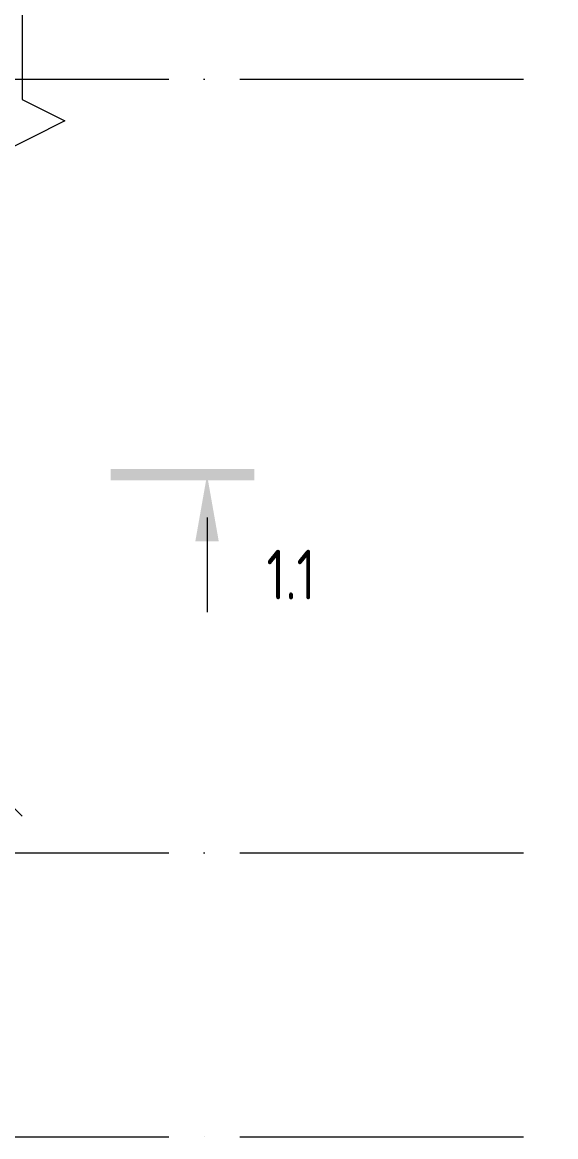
# Model space of a CAD drawing. Header units: millimetres. Extents: x -68946 to 690821, y -552984 to 293768.
# Drawn here: x 66712 to 70472, y -215716 to -207866 of the extents above; entities that cross this region are included whole.
import ezdxf

# ---------------------------------------------------------------- set-up
doc = ezdxf.new("R2010")
doc.units = ezdxf.units.MM
doc.linetypes.add('ADSK_Линия сетки', pattern=[2500, 2000, -250, 0, -250])
doc.linetypes.add('ADSK_Скрыто', pattern=[600, 300, -300])
for name, color, linetype, lineweight in [('A-DETL-GENF-OTLN', 250, 'Continuous', 5), ('A-WALL-____-PATT', 250, 'Continuous', 13), ('G-____-____-SYMB', 250, 'ADSK_Скрыто', 9), ('S-GRID-____-OTLN', 250, 'Continuous', 9)]:
    doc.layers.add(name, color=color, linetype=linetype, lineweight=lineweight)
doc.styles.add('GOST Common_2', font='', dxfattribs={"width": 0.8, "height": 350})
doc.styles.get('GOST Common_2').set_extended_font_data('GOST Common')

# ---------------------------------------------------------------- blocks, each defined once
blk = doc.blocks.new('DET_L_Линия разрыва - М100-32542165-АР1_Маркировочный план 3 этажа')
at = {"layer": 'A-DETL-GENF-OTLN', "lineweight": 5}
for p, q in [((8800, -300), (8500, 300)), ((8950, 0), (8800, -300)), ((17300, 0), (8950, 0))]:
    blk.add_line(p, q, dxfattribs=at)
blk = doc.blocks.new('Разрез - Номер вида сзади_3_5 мм-32550532-АР1_Маркировочный план 3 этажа')
at = {"layer": 'G-____-____-SYMB', "linetype": 'Continuous'}
for points in [[(9.798, 0.404), (9.798, -0.394), (-0.333, -0.394), (-0.333, 0.404)], [(2.176, -4.675), (3, 0), (3.824, -4.675)]]:
    blk.add_hatch(color=256, dxfattribs=at).paths.add_polyline_path(points)
at = {"layer": 'G-____-____-SYMB', "linetype": 'Continuous', "lineweight": 20}
blk.add_line((3, -3), (3, -9.663), dxfattribs=at)

msp = doc.modelspace()

# ---------------------------------------------------------------- hatches: boundary and pattern name
at = {"layer": 'A-WALL-____-PATT', "lineweight": 15, "true_color": 0x000000}
h = msp.add_hatch(dxfattribs=at)
h.set_pattern_fill('FP_1', color=18, style=0, pattern_type=2)
h.set_pattern_definition([(135, (-3188.22, -259241.39), (-141.42136, -141.42136), [])])
h.paths.add_polyline_path([(66495.2162, -213536.3886), (66712.4536, -213536.3886), (66712.4536, -213336.3886), (66311.7763, -213336.3886), (66311.7763, -213536.3886), (66486.7763, -213536.3886)])

# ---------------------------------------------------------------- linework, layer by layer
at = {"layer": 'S-GRID-____-OTLN', "color": 18, "linetype": 'ADSK_Линия сетки', "true_color": 0x000000}
for p, q in [((-6757.7749, -208266.3886), (70471.963, -208266.3886)), ((-6757.7749, -213716.3886), (70471.963, -213716.3886)), ((-6757.7749, -215716.3886), (70471.963, -215716.3886))]:
    msp.add_line(p, q, dxfattribs=at)

# ---------------------------------------------------------------- block references
at = {"layer": 'A-DETL-GENF-OTLN', "color": 18, "lineweight": 5, "true_color": 0x000000, "rotation": 89.99999999999967}
msp.add_blockref('DET_L_Линия разрыва - М100-32542165-АР1_Маркировочный план 3 этажа', (66712.4536, -217361.3054), dxfattribs=at)
at = {"layer": 'G-____-____-SYMB', "linetype": 'Continuous', "lineweight": 40, "extrusion": (0, 0, -1), "xscale": 99.99999999999993, "yscale": 99.99999999999993, "zscale": 99.99999999999993}
msp.add_blockref('Разрез - Номер вида сзади_3_5 мм-32550532-АР1_Маркировочный план 3 этажа', (-68314.6409, -211054.0567), dxfattribs=at)

# ---------------------------------------------------------------- texts
at = {"layer": 'G-____-____-SYMB', "linetype": 'Continuous', "insert": (68433.4773, -211581.7509), "char_height": 350, "width": 436.118, "attachment_point": 1, "style": 'GOST Common_2'}
msp.add_mtext('1.1', dxfattribs=at)

doc.saveas('drawing.dxf')
